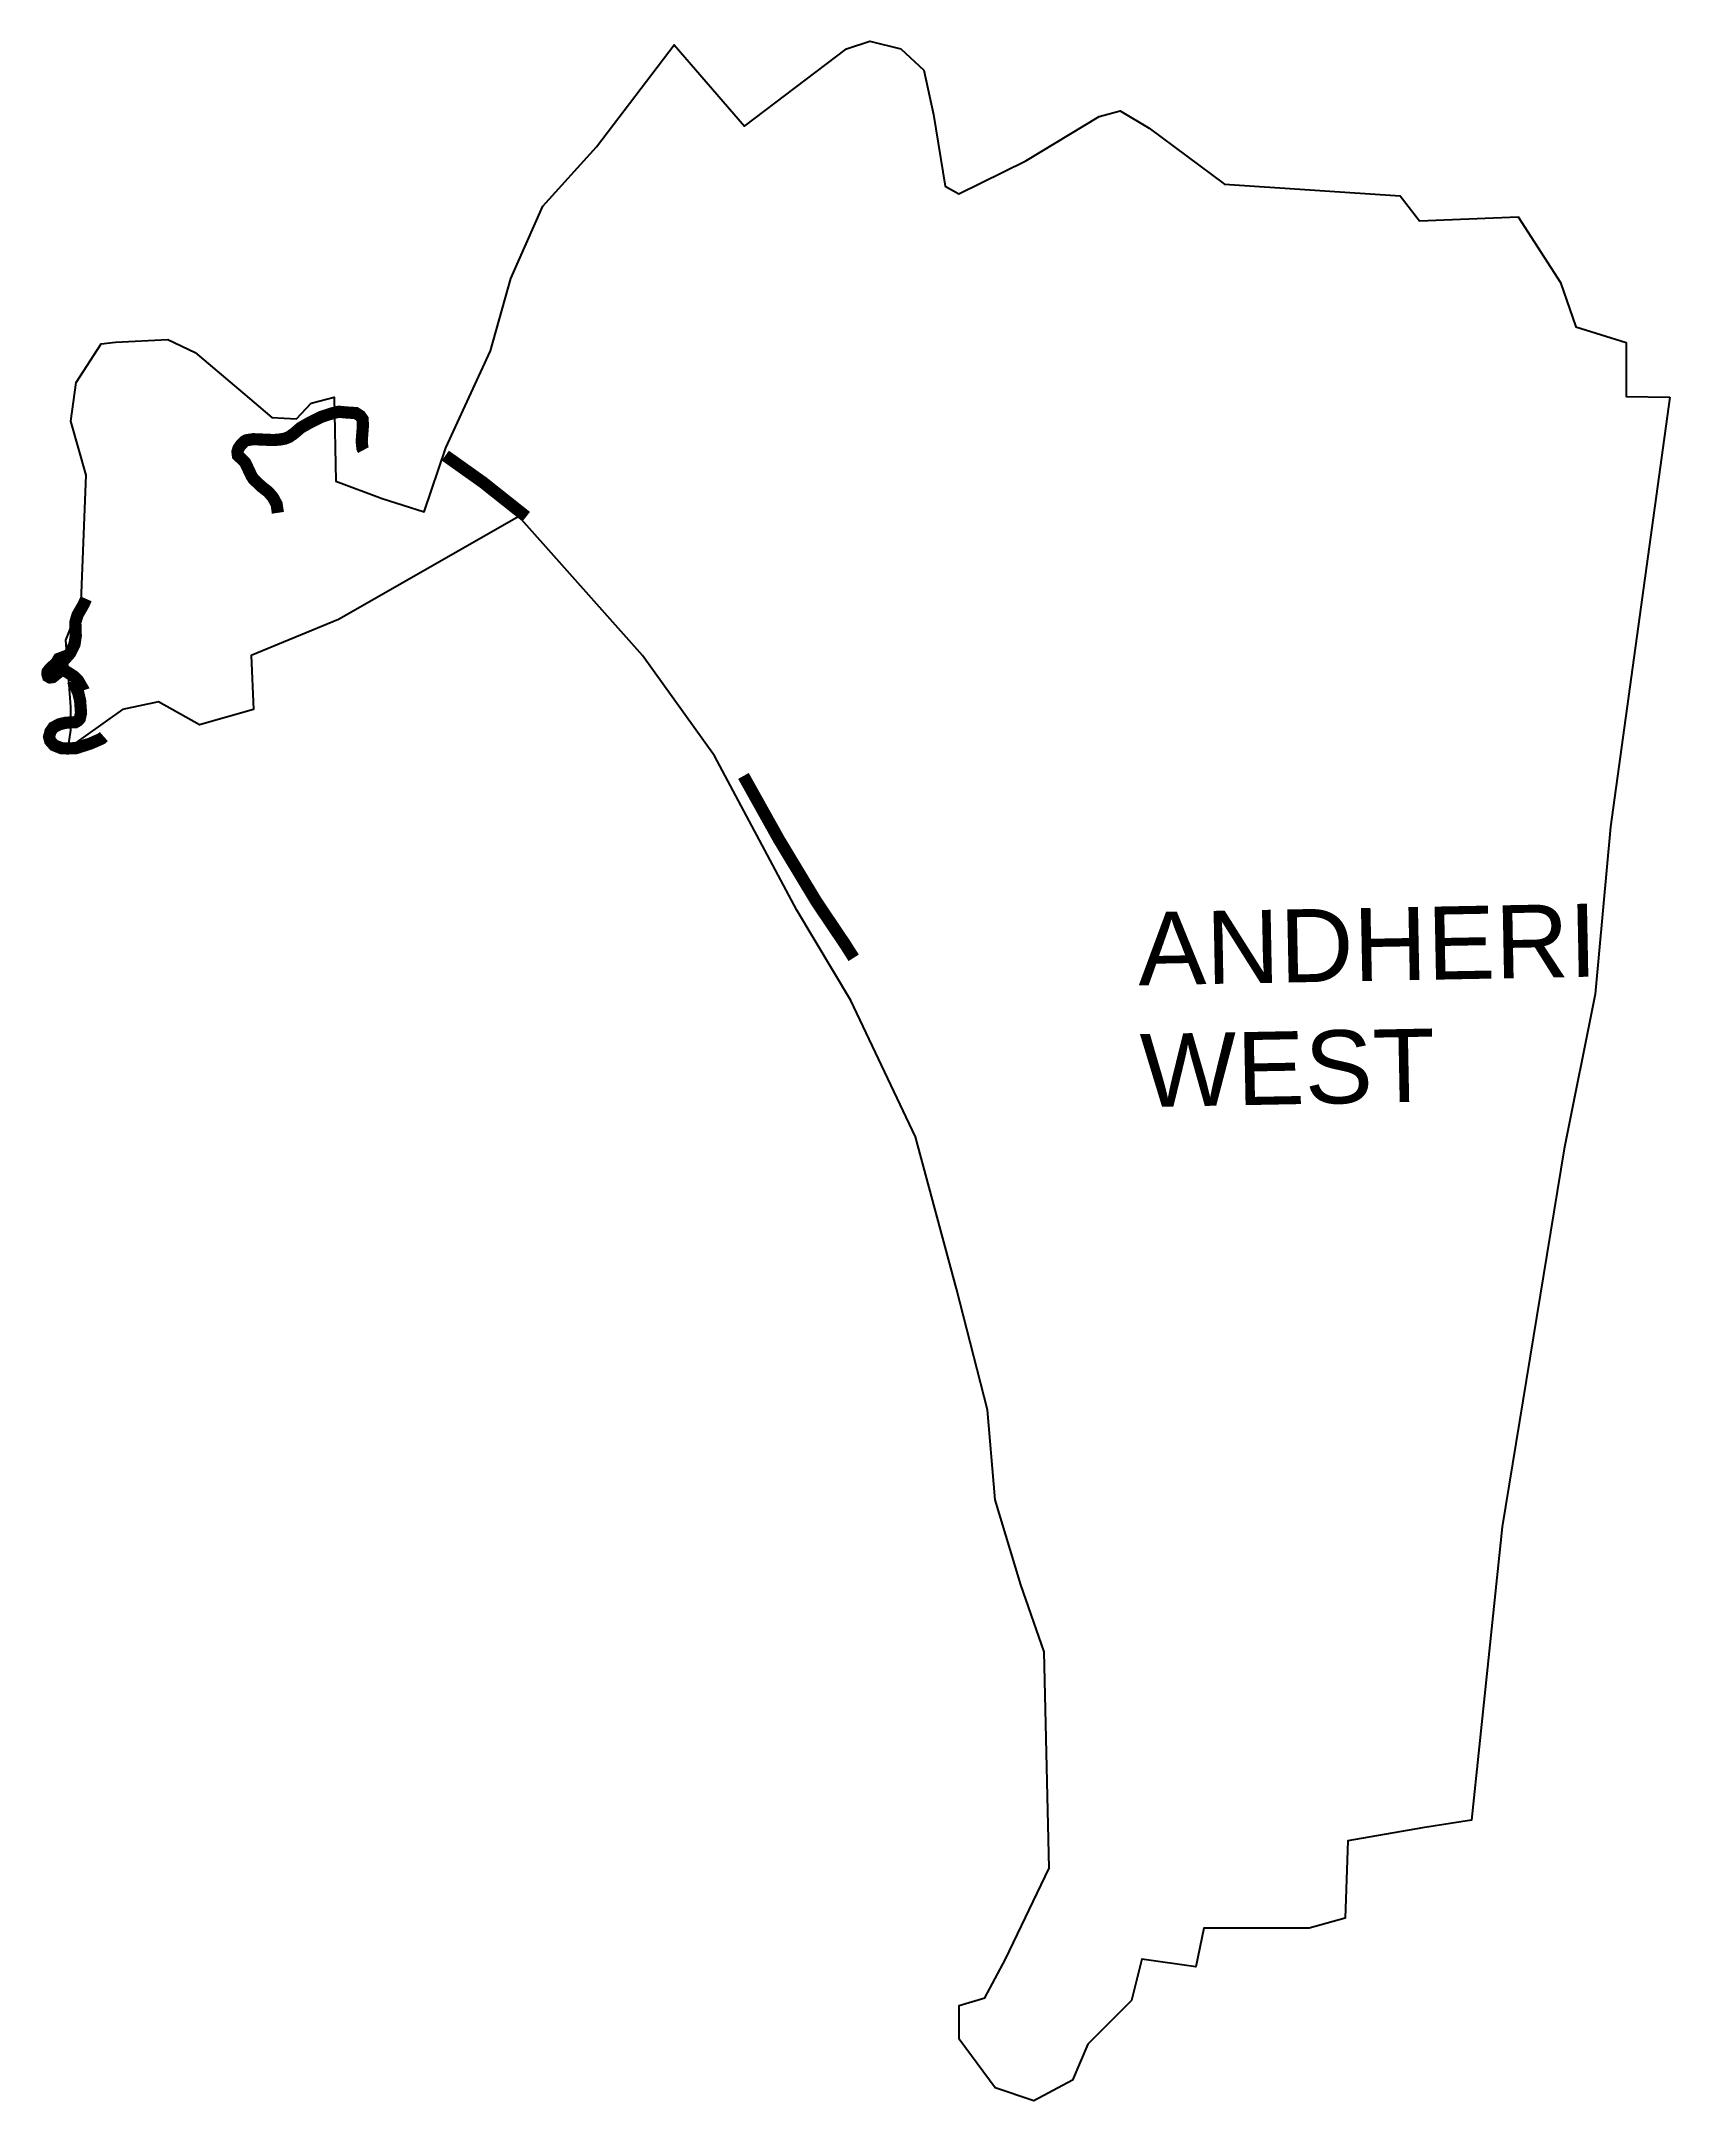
# Model space of a CAD drawing. Header units: metres. Extents: x 267182 to 273870, y 2111090 to 2119548.
import ezdxf

# ---------------------------------------------------------------- set-up
doc = ezdxf.new("R2010")
doc.units = ezdxf.units.M
for name, color, linetype in [('NATURALLY PROTECTED', 3, 'Continuous'), ('VILLAGE BOUNDRY', 4, 'Continuous'), ('VILLAGE NAME', 250, 'Continuous')]:
    doc.layers.add(name, color=color, linetype=linetype)
doc.styles.get("Standard").update_dxf_attribs({"font": 'simplex.shx'})

msp = doc.modelspace()

# ---------------------------------------------------------------- linework, layer by layer
at = {"layer": 'NATURALLY PROTECTED', "const_width": 50, "flags": 128}
for points in [[(268154, 2117611), (268148.9, 2117646.2), (268133.5, 2117674.8), (268114.3, 2117697.1), (268085.9, 2117719.1), (268053.7, 2117750), (268045.9, 2117762), (268019.6, 2117817.8), (267989.7, 2117847.2), (267988, 2117861.7), (267991.9, 2117874.9), (267999.5, 2117886.7), (268015.7, 2117904.1), (268024.4, 2117908.9), (268024.4, 2117908.9), (268024.4, 2117908.9), (268053, 2117913.4), (268078, 2117912.3), (268137.6, 2117909.8), (268163.7, 2117912.3), (268183, 2117915.7), (268199.5, 2117922.3), (268220.6, 2117937), (268248.1, 2117960.6), (268282.6, 2117980.2), (268332.9, 2118005.3), (268378, 2118019.9), (268404.7, 2118026.1), (268436.1, 2118023), (268474.2, 2118020.6), (268492.6, 2118008.9), (268501.7, 2117995.5), (268503.3, 2117971.2), (268498.2, 2117903.3), (268501.3, 2117875.9), (268505.2, 2117868.6)], [(268841.8, 2117845.9), (268996.6, 2117735.8), (269173.8, 2117595.1)], [(270065.9, 2116530.5), (270212.2, 2116268.4), (270365.4, 2116014.3), (270485.9, 2115835.1), (270518.5, 2115783.5)]]:
    msp.add_lwpolyline(points, dxfattribs=at)
at = {"layer": 'NATURALLY PROTECTED', "flags": 128}
msp.add_lwpolyline([(267366.4, 2117257.9, 50, 50, 0), (267356.8, 2117236.2, 50, 50, 0), (267331.3, 2117191.6, 50, 50, 0), (267322.3, 2117161.3, 50, 50, 0), (267324.1, 2117105.8, 50, 50, 0), (267318.8, 2117070.7, 50, 50, 0), (267299.8, 2117033.3, 50, 50, 0), (267276.6, 2117007.2, 50, 50, 0), (267269.6, 2117000.9, 50, 50, 0), (267264.5, 2117015.4, 50, 50, 0), (267254, 2117011.5, 50, 50, 0), (267245.3, 2116996.6, 50, 50, 0), (267234.6, 2116986, 50, 50, 0), (267218.2, 2116971.1, 50, 50, 0), (267208.3, 2116958.4, 50, 50, 0), (267207.4, 2116949.3, 50, 50, 0), (267210.2, 2116939.4, 50, 50, 0), (267217.9, 2116934.9, 50, 50, 0), (267229.2, 2116936.3, 50, 50, 0), (267245.7, 2116949.5, 50, 50, 0), (267262.7, 2116962.9, 50, 50, 0), (267273.5, 2116964.6, 50, 50, 0), (267290.2, 2116956.1, 50, 50, 0), (267314.9, 2116940.3, 50, 50, 0), (267332.6, 2116923.8, 50, 50, 0), (267343.9, 2116904.3, 50, 50, 0), (267323, 2116897.3, 50, 50, 0), (267334.2, 2116872, 50, 50, 0), (267341.8, 2116840.2, 50, 50, 0), (267344.1, 2116809.6, 50, 50, 0), (267345.7, 2116789.2, 50, 50, 0), (267340.4, 2116765.7, 50, 50, 0), (267333, 2116757.3, 50, 50, 0), (267322.5, 2116751.2, 50, 50, 0), (267283.6, 2116749, 50, 50, 0), (267257, 2116742.9, 50, 50, 0), (267231.8, 2116729.5, 50, 50, 0), (267220.1, 2116712.3, 50, 50, 0), (267214.4, 2116690.9, 50, 50, 0), (267218.7, 2116674.9, 50, 50, 0), (267234.4, 2116656.7, 50, 50, 0), (267265, 2116644.5, 50, 50, 0), (267290, 2116643.3, 50, 50, 0), (267325.6, 2116644.8, 50, 50, 0), (267384, 2116663.5, 50, 50, 0), (267429.2, 2116683.3, 50, 50, 0), (267439.2, 2116692.1, 50, 50, 0)], format="xyseb", dxfattribs=at)
at = {"layer": 'VILLAGE BOUNDRY'}
msp.add_polyline3d([(273870, 2118085.5, 0), (273626.2, 2116321.1, 0), (273562.8, 2115633.9, 0), (273435.9, 2114999.6, 0), (273182.2, 2113447.5, 0), (273055.3, 2112242.3, 0), (272854.4, 2112210.6, 0), (272547.8, 2112157.7, 0), (272537.3, 2111840.5, 0), (272389.2, 2111798.2, 0), (271955.8, 2111798.2, 0), (271924.1, 2111639.6, 0), (271702, 2111671.4, 0), (271659.7, 2111502.2, 0), (271480, 2111322.5, 0), (271416.6, 2111174.4, 0), (271258, 2111089.9, 0), (271099.4, 2111142.7, 0), (270951.4, 2111343.6, 0), (270951.4, 2111481, 0), (271057.1, 2111512.8, 0), (271141.7, 2111671.4, 0), (271321.4, 2112045.6, 0), (271300.3, 2112933.7, 0), (271205.1, 2113208.6, 0), (271099.4, 2113557.5, 0), (271067.7, 2113927.5, 0), (270940.8, 2114424.4, 0), (270771.7, 2115048.2, 0), (270507.3, 2115608.6, 0), (270285.3, 2115978.6, 0), (269947, 2116612.9, 0), (269651, 2117025.3, 0), (269143.5, 2117596.2, 0), (268403.4, 2117173.3, 0), (268043.9, 2117025.3, 0), (268054.5, 2116803.3, 0), (267832.5, 2116739.8, 0), (267663.3, 2116835, 0), (267515.3, 2116803.3, 0), (267293.3, 2116644.7, 0), (267303.9, 2116718.7, 0), (267303.9, 2116813.8, 0), (267282.7, 2117088.7, 0), (267346.2, 2117247.3, 0), (267367.3, 2117765.4, 0), (267303.9, 2117987.4, 0), (267325, 2118146, 0), (267427.9, 2118305.5, 0), (267487.3, 2118311.5, 0), (267701.4, 2118323.4, 0), (267814.4, 2118269.9, 0), (268010.7, 2118103.3, 0), (268129.6, 2118002.2, 0), (268230.7, 2117996.3, 0), (268290.2, 2118061.7, 0), (268385.4, 2118085.5, 0), (268391.3, 2117740.6, 0), (268581.6, 2117669.2, 0), (268754.1, 2117615.7, 0), (268843.3, 2117877.3, 0), (269027.6, 2118275.8, 0), (269110.9, 2118573.2, 0), (269241.7, 2118870.5, 0), (269461.8, 2119114.3, 0), (269781.1, 2119533, 0), (270069.5, 2119198.9, 0), (270489.7, 2119516, 0), (270584.9, 2119547.8, 0), (270711.8, 2119516, 0), (270806.9, 2119428.8, 0), (270846.6, 2119246.4, 0), (270894.1, 2118953.1, 0), (270949.7, 2118921.3, 0), (271224.8, 2119056.1, 0), (271526.1, 2119238.5, 0), (271613.3, 2119262.3, 0), (271732.3, 2119190.9, 0), (272041.5, 2118961, 0), (272763.1, 2118913.4, 0), (272842.4, 2118810.3, 0), (273246.8, 2118826.2, 0), (273421.2, 2118556.6, 0), (273484.7, 2118374.2, 0), (273690.8, 2118310.8, 0), (273690.8, 2118088.8, 0)], close=True, dxfattribs=at)

# ---------------------------------------------------------------- texts
at = {"layer": 'VILLAGE NAME', "insert": (271682.7, 2115970.3), "char_height": 300, "attachment_point": 1, "rotation": 1.10283}
msp.add_mtext_dynamic_manual_height_columns('{\\fArial|b0|i0|c0|p34;ANDHERI WEST}', width=2578.433, gutter_width=1928.7, heights=[0], dxfattribs=at)

doc.saveas('drawing.dxf')
